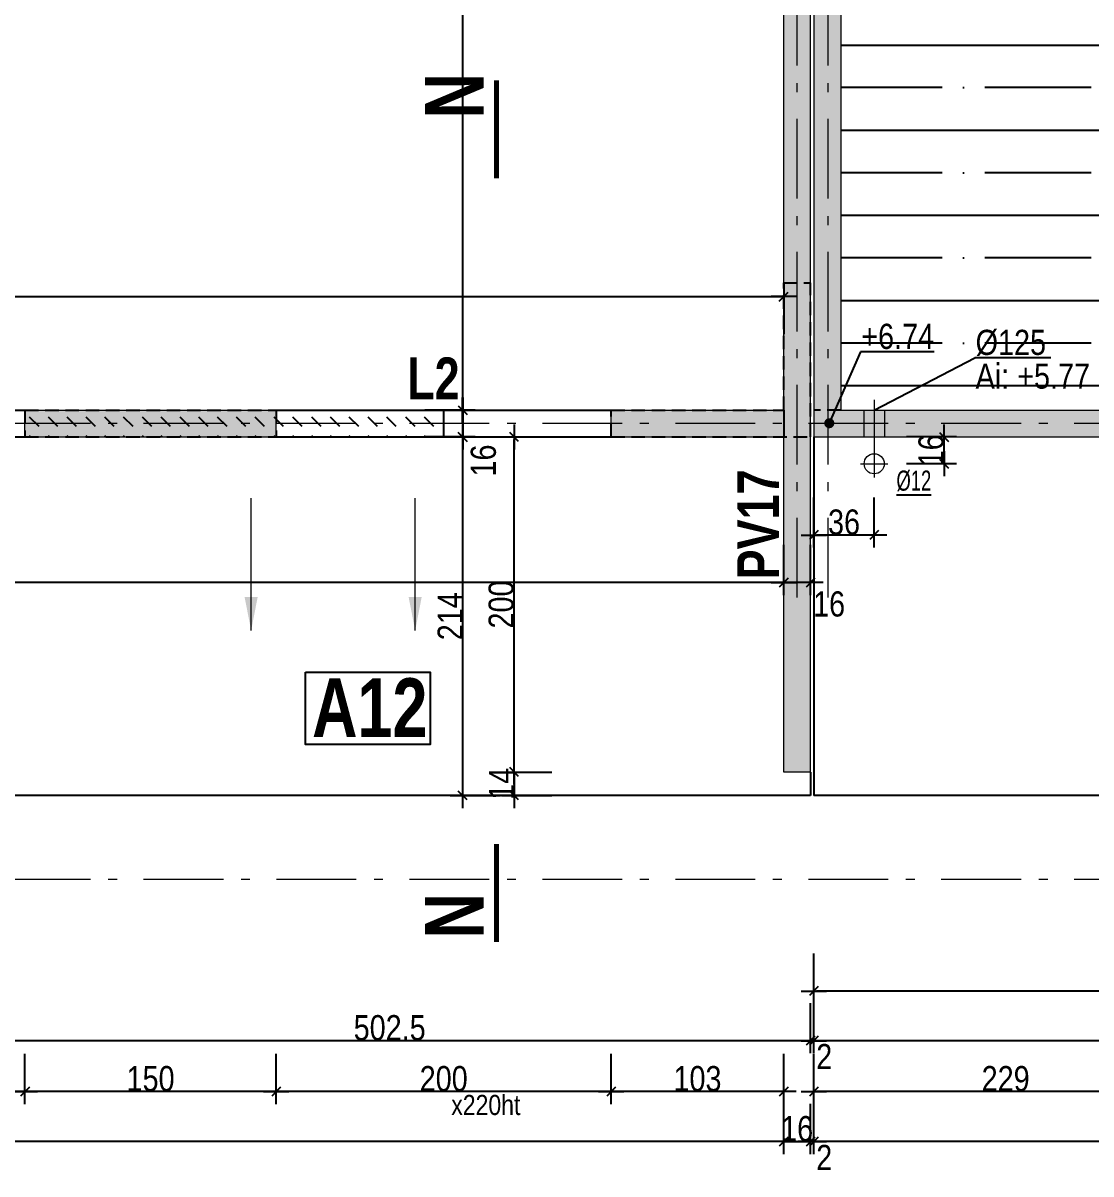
# Model space of a CAD drawing. Header units: centimetres. Extents: x -31 to 9059, y 2319 to 6519.
# Drawn here: x 5738 to 6375, y 3086 to 3772 of the extents above; entities that cross this region are included whole.
import ezdxf
from ezdxf.enums import TextEntityAlignment as Align

# ---------------------------------------------------------------- set-up
doc = ezdxf.new("R2010")
doc.units = ezdxf.units.CM
doc.header["$LTSCALE"] = 12.7
doc.header["$PDMODE"] = 1
doc.header["$PDSIZE"] = -2
doc.linetypes.add('CACHEX2', pattern=[19.05, 12.7, -6.35])
doc.linetypes.add('Style de ligne -6', pattern=[2.08328, 1.25, -0.41656, 0.13886, -0.27786])
for name, color, linetype in [('01_cote_gen', 4, 'Continuous'), ('01_linteaux', 2, 'Continuous'), ('01_murs_sup', 2, 'CACHEX2'), ('01_poch_murs', 253, 'Continuous'), ('01_poch_poteaux', 250, 'Continuous'), ('01_texte', 230, 'Continuous'), ('AA_COTES', 2, 'Continuous')]:
    doc.layers.add(name, color=color, linetype=linetype)
for name, color, linetype, lineweight in [('01_murs_coup', 5, 'Continuous', 60), ('01_résv', 32, 'Continuous', 9), ('B Général', 7, 'Continuous', 5)]:
    doc.layers.add(name, color=color, linetype=linetype, lineweight=lineweight)
doc.styles.add('ARIAL NA', font='ARIALN.TTF')
doc.styles.add('impact', font='impact.ttf')
doc.styles.add('STYLE2', font='ARIALN.TTF')
doc.dimstyles.new('JB50', dxfattribs={"dimscale": 0.1, "dimtxt": 150, "dimasz": 15, "dimexe": 0.1, "dimexo": 0.1, "dimgap": 0.09, "dimtad": 1, "dimdec": 1, "dimdsep": 46, "dimtxsty": 'STYLE2', "dimblk1": 'BOND_G', "dimblk2": 'BOND_D', "dimsah": 1, "dimcen": 1.5, "dimdle": 0.01, "dimse1": 1, "dimse2": 1, "dimclrd": 4, "dimclre": 2, "dimclrt": 6, "dimazin": 2, "dimtfac": 2.333333, "dimtdec": 1, "dimtix": 1, "dimtmove": 2, "dimatfit": 3, "dimldrblk": 'BOND_G', "dimfxl": 1, "dimtolj": 1, "dimtzin": 0, "dimarcsym": 0})
pattern_1 = [(135, (0, -3966.91), (-11.22532, 9e-16), [7.9375, -7.9375])]

# ---------------------------------------------------------------- blocks, each defined once
blk = doc.blocks.new('BOND_G')
at = {"layer": 'AA_COTES', "color": 0}
for p, q in [((0, -5), (0, 15)), ((5, 0), (-5, 0)), ((1.77, 1.77), (-1.77, -1.77))]:
    blk.add_line(p, q, dxfattribs=at)
blk = doc.blocks.new('BOND_D')
at = {"layer": 'AA_COTES', "color": 0}
for p, q in [((0, 5), (0, -15)), ((5, 0), (-5, 0)), ((-1.77, -1.77), (1.77, 1.77))]:
    blk.add_line(p, q, dxfattribs=at)
blk = doc.blocks.new('*D1125')
at = {"layer": '01_cote_gen', "color": 4, "lineweight": -2, "transparency": 16777216}
blk.add_line((7629.47, 3104.86), (6211.46, 3104.86), dxfattribs=at)
at = {"layer": 'Defpoints', "color": 0, "transparency": 16777216}
for p in [(6209.96, 3525.39), (7630.97, 3525.31), (6209.96, 3104.86)]:
    blk.add_point(p, dxfattribs=at)
at = {"layer": '01_cote_gen', "color": 4, "lineweight": -2, "transparency": 16777216, "xscale": 1.5, "yscale": 1.5, "zscale": 1.5, "rotation": 180}
blk.add_blockref('BOND_D', (6209.96, 3104.86), dxfattribs=at)
at = {"layer": '01_cote_gen', "color": 4, "lineweight": -2, "transparency": 16777216, "xscale": 1.5, "yscale": 1.5, "zscale": 1.5}
blk.add_blockref('BOND_G', (7630.97, 3104.86), dxfattribs=at)
at = {"layer": '01_cote_gen', "color": 6, "transparency": 16777216, "insert": (6920.89, 3112.4), "char_height": 15, "attachment_point": 5, "style": 'STYLE2'}
blk.add_mtext('\\A1;1421', dxfattribs=at)
blk = doc.blocks.new('*D1133')
at = {"layer": '01_cote_gen', "color": 4, "lineweight": -2, "transparency": 16777216}
blk.add_line((6437.46, 3134.7), (6211.46, 3134.7), dxfattribs=at)
at = {"layer": 'Defpoints', "color": 0, "transparency": 16777216}
for p in [(6209.96, 3525.39), (6438.96, 3525.39), (6209.96, 3134.7)]:
    blk.add_point(p, dxfattribs=at)
at = {"layer": '01_cote_gen', "color": 4, "lineweight": -2, "transparency": 16777216, "xscale": 1.5, "yscale": 1.5, "zscale": 1.5, "rotation": 180}
blk.add_blockref('BOND_D', (6209.96, 3134.7), dxfattribs=at)
at = {"layer": '01_cote_gen', "color": 4, "lineweight": -2, "transparency": 16777216, "xscale": 1.5, "yscale": 1.5, "zscale": 1.5}
blk.add_blockref('BOND_G', (6438.96, 3134.7), dxfattribs=at)
at = {"layer": '01_cote_gen', "color": 6, "transparency": 16777216, "insert": (6324.46, 3142.37), "char_height": 15, "attachment_point": 5, "style": 'STYLE2'}
blk.add_mtext('\\A1;229', dxfattribs=at)
blk = doc.blocks.new('*D1135')
at = {"layer": '01_cote_gen', "color": 4, "lineweight": -2, "transparency": 16777216}
blk.add_line((6190.46, 3134.7), (6090.46, 3134.7), dxfattribs=at)
at = {"layer": 'Defpoints', "color": 0, "transparency": 16777216}
for p in [(6088.96, 3533.39), (6191.96, 3525.39), (6088.96, 3134.7)]:
    blk.add_point(p, dxfattribs=at)
at = {"layer": '01_cote_gen', "color": 4, "lineweight": -2, "transparency": 16777216, "xscale": 1.5, "yscale": 1.5, "zscale": 1.5, "rotation": 180}
blk.add_blockref('BOND_D', (6088.96, 3134.7), dxfattribs=at)
at = {"layer": '01_cote_gen', "color": 4, "lineweight": -2, "transparency": 16777216, "xscale": 1.5, "yscale": 1.5, "zscale": 1.5}
blk.add_blockref('BOND_G', (6191.96, 3134.7), dxfattribs=at)
at = {"layer": '01_cote_gen', "color": 6, "transparency": 16777216, "insert": (6140.46, 3142.37), "char_height": 15, "attachment_point": 5, "style": 'STYLE2'}
blk.add_mtext('\\A1;103', dxfattribs=at)
blk = doc.blocks.new('*D1136')
at = {"layer": '01_cote_gen', "color": 4, "lineweight": -2, "transparency": 16777216}
for p, q in [((6190.46, 3104.86), (6188.96, 3104.86)), ((6191.96, 3104.86), (6207.96, 3104.86)), ((6209.46, 3104.86), (6210.96, 3104.86))]:
    blk.add_line(p, q, dxfattribs=at)
at = {"layer": 'Defpoints', "color": 0, "transparency": 16777216}
for p in [(6191.96, 3325.39), (6207.96, 3325.39), (6207.96, 3104.86)]:
    blk.add_point(p, dxfattribs=at)
at = {"layer": '01_cote_gen', "color": 4, "lineweight": -2, "transparency": 16777216, "xscale": 1.5, "yscale": 1.5, "zscale": 1.5}
blk.add_blockref('BOND_G', (6191.96, 3104.86), dxfattribs=at)
at = {"layer": '01_cote_gen', "color": 4, "lineweight": -2, "transparency": 16777216, "xscale": 1.5, "yscale": 1.5, "zscale": 1.5, "rotation": 180}
blk.add_blockref('BOND_D', (6207.96, 3104.86), dxfattribs=at)
at = {"layer": '01_cote_gen', "color": 6, "transparency": 16777216, "insert": (6199.96, 3112.53), "char_height": 15, "attachment_point": 5, "style": 'STYLE2'}
blk.add_mtext('\\A1;16', dxfattribs=at)
blk = doc.blocks.new('*D1137')
at = {"layer": '01_cote_gen', "color": 4, "lineweight": -2, "transparency": 16777216}
for p, q in [((6206.46, 3104.86), (6204.96, 3104.86)), ((6207.96, 3104.86), (6209.96, 3104.86)), ((6211.46, 3104.86), (6212.96, 3104.86))]:
    blk.add_line(p, q, dxfattribs=at)
at = {"layer": 'Defpoints', "color": 0, "transparency": 16777216}
for p in [(6209.96, 3104.86), (6207.96, 3101.26), (6209.96, 3101.26)]:
    blk.add_point(p, dxfattribs=at)
at = {"layer": '01_cote_gen', "color": 4, "lineweight": -2, "transparency": 16777216, "xscale": 1.5, "yscale": 1.5, "zscale": 1.5}
blk.add_blockref('BOND_G', (6207.96, 3104.86), dxfattribs=at)
at = {"layer": '01_cote_gen', "color": 4, "lineweight": -2, "transparency": 16777216, "xscale": 1.5, "yscale": 1.5, "zscale": 1.5, "rotation": 180}
blk.add_blockref('BOND_D', (6209.96, 3104.86), dxfattribs=at)
at = {"layer": '01_cote_gen', "color": 6, "transparency": 16777216, "insert": (6216.14, 3095.41), "char_height": 15, "attachment_point": 5, "style": 'STYLE2'}
blk.add_mtext('\\A1;2', dxfattribs=at)
blk = doc.blocks.new('*D1138')
at = {"layer": '01_cote_gen', "color": 4, "lineweight": -2, "transparency": 16777216}
blk.add_line((6087.46, 3134.7), (5890.46, 3134.7), dxfattribs=at)
at = {"layer": 'Defpoints', "color": 0, "transparency": 16777216}
for p in [(5888.96, 3525.39), (6088.96, 3525.39), (5888.96, 3134.7)]:
    blk.add_point(p, dxfattribs=at)
at = {"layer": '01_cote_gen', "color": 4, "lineweight": -2, "transparency": 16777216, "xscale": 1.5, "yscale": 1.5, "zscale": 1.5, "rotation": 180}
blk.add_blockref('BOND_D', (5888.96, 3134.7), dxfattribs=at)
at = {"layer": '01_cote_gen', "color": 4, "lineweight": -2, "transparency": 16777216, "xscale": 1.5, "yscale": 1.5, "zscale": 1.5}
blk.add_blockref('BOND_G', (6088.96, 3134.7), dxfattribs=at)
at = {"layer": '01_cote_gen', "color": 6, "transparency": 16777216, "insert": (5988.96, 3142.37), "char_height": 15, "attachment_point": 5, "style": 'STYLE2'}
blk.add_mtext('\\A1;200', dxfattribs=at)
blk = doc.blocks.new('*D1139')
at = {"layer": '01_cote_gen', "color": 4, "lineweight": -2, "transparency": 16777216}
blk.add_line((5887.46, 3134.7), (5740.46, 3134.7), dxfattribs=at)
at = {"layer": 'Defpoints', "color": 0, "transparency": 16777216}
for p in [(5738.96, 3525.39), (5888.96, 3525.39), (5738.96, 3134.7)]:
    blk.add_point(p, dxfattribs=at)
at = {"layer": '01_cote_gen', "color": 4, "lineweight": -2, "transparency": 16777216, "xscale": 1.5, "yscale": 1.5, "zscale": 1.5, "rotation": 180}
blk.add_blockref('BOND_D', (5738.96, 3134.7), dxfattribs=at)
at = {"layer": '01_cote_gen', "color": 4, "lineweight": -2, "transparency": 16777216, "xscale": 1.5, "yscale": 1.5, "zscale": 1.5}
blk.add_blockref('BOND_G', (5888.96, 3134.7), dxfattribs=at)
at = {"layer": '01_cote_gen', "color": 6, "transparency": 16777216, "insert": (5813.96, 3142.37), "char_height": 15, "attachment_point": 5, "style": 'STYLE2'}
blk.add_mtext('\\A1;150', dxfattribs=at)
blk = doc.blocks.new('*D1140')
at = {"layer": '01_cote_gen', "color": 4, "lineweight": -2, "transparency": 16777216}
blk.add_line((5737.46, 3134.7), (5640.46, 3134.7), dxfattribs=at)
at = {"layer": 'Defpoints', "color": 0, "transparency": 16777216}
for p in [(5638.96, 3525.39), (5738.96, 3525.39), (5638.96, 3134.7)]:
    blk.add_point(p, dxfattribs=at)
at = {"layer": '01_cote_gen', "color": 4, "lineweight": -2, "transparency": 16777216, "xscale": 1.5, "yscale": 1.5, "zscale": 1.5, "rotation": 180}
blk.add_blockref('BOND_D', (5638.96, 3134.7), dxfattribs=at)
at = {"layer": '01_cote_gen', "color": 4, "lineweight": -2, "transparency": 16777216, "xscale": 1.5, "yscale": 1.5, "zscale": 1.5}
blk.add_blockref('BOND_G', (5738.96, 3134.7), dxfattribs=at)
at = {"layer": '01_cote_gen', "color": 6, "transparency": 16777216, "insert": (5688.96, 3142.37), "char_height": 15, "attachment_point": 5, "style": 'STYLE2'}
blk.add_mtext('\\A1;100', dxfattribs=at)
blk = doc.blocks.new('*D1143')
at = {"layer": '01_cote_gen', "color": 4, "lineweight": -2, "transparency": 16777216}
blk.add_line((6190.46, 3104.86), (5133.46, 3104.86), dxfattribs=at)
at = {"layer": 'Defpoints', "color": 0, "transparency": 16777216}
for p in [(5131.96, 3157.2), (6191.96, 3157.2), (5131.96, 3104.86)]:
    blk.add_point(p, dxfattribs=at)
at = {"layer": '01_cote_gen', "color": 4, "lineweight": -2, "transparency": 16777216, "xscale": 1.5, "yscale": 1.5, "zscale": 1.5, "rotation": 180}
blk.add_blockref('BOND_D', (5131.96, 3104.86), dxfattribs=at)
at = {"layer": '01_cote_gen', "color": 4, "lineweight": -2, "transparency": 16777216, "xscale": 1.5, "yscale": 1.5, "zscale": 1.5}
blk.add_blockref('BOND_G', (6191.96, 3104.86), dxfattribs=at)
at = {"layer": '01_cote_gen', "color": 6, "transparency": 16777216, "insert": (5697.91, 3112.53), "char_height": 15, "attachment_point": 5, "style": 'STYLE2'}
blk.add_mtext('\\A1;1060', dxfattribs=at)
blk = doc.blocks.new('*D1182')
at = {"layer": '01_cote_gen', "color": 4, "lineweight": -2, "transparency": 16777216}
blk.add_line((5204.46, 3609.13), (6190.46, 3609.13), dxfattribs=at)
at = {"layer": 'Defpoints', "color": 0, "transparency": 16777216}
for p in [(5202.96, 3712.89), (6191.96, 3682.08), (6191.96, 3609.13)]:
    blk.add_point(p, dxfattribs=at)
at = {"layer": '01_cote_gen', "color": 4, "lineweight": -2, "transparency": 16777216, "xscale": 1.5, "yscale": 1.5, "zscale": 1.5, "rotation": 180}
blk.add_blockref('BOND_G', (5202.96, 3609.13), dxfattribs=at)
at = {"layer": '01_cote_gen', "color": 4, "lineweight": -2, "transparency": 16777216, "xscale": 1.5, "yscale": 1.5, "zscale": 1.5}
blk.add_blockref('BOND_D', (6191.96, 3609.13), dxfattribs=at)
at = {"layer": '01_cote_gen', "color": 6, "transparency": 16777216, "insert": (5671.61, 3616.8), "char_height": 15, "attachment_point": 5, "style": 'STYLE2'}
blk.add_mtext('\\A1;989', dxfattribs=at)
blk = doc.blocks.new('*D1244')
at = {"layer": '01_cote_gen', "color": 4, "lineweight": -2, "transparency": 16777216}
blk.add_line((6000.25, 4132.89), (6000.25, 3542.89), dxfattribs=at)
at = {"layer": 'Defpoints', "color": 0, "transparency": 16777216}
for p in [(6017.11, 4134.39), (5858.28, 3541.39), (6000.25, 3541.39)]:
    blk.add_point(p, dxfattribs=at)
at = {"layer": '01_cote_gen', "color": 4, "lineweight": -2, "transparency": 16777216, "xscale": 1.5, "yscale": 1.5, "zscale": 1.5}
for name, p, rotation in [('BOND_G', (6000.25, 4134.39), 90), ('BOND_D', (6000.25, 3541.39), 270)]:
    blk.add_blockref(name, p, dxfattribs=dict(at, rotation=rotation))
at = {"layer": '01_cote_gen', "color": 6, "transparency": 16777216, "insert": (5992.58, 3837.89), "char_height": 15, "attachment_point": 5, "rotation": 90, "style": 'STYLE2'}
blk.add_mtext('\\A1;593', dxfattribs=at)
blk = doc.blocks.new('*D1245')
at = {"layer": '01_cote_gen', "color": 4, "lineweight": -2, "transparency": 16777216}
blk.add_line((6000.33, 3539.89), (6000.33, 3526.89), dxfattribs=at)
at = {"layer": 'Defpoints', "color": 0, "transparency": 16777216}
for p in [(5858.28, 3541.39), (5858.28, 3525.39), (6000.33, 3525.39)]:
    blk.add_point(p, dxfattribs=at)
at = {"layer": '01_cote_gen', "color": 4, "lineweight": -2, "transparency": 16777216, "xscale": 1.5, "yscale": 1.5, "zscale": 1.5}
for name, p, rotation in [('BOND_G', (6000.33, 3541.39), 90), ('BOND_D', (6000.33, 3525.39), 270)]:
    blk.add_blockref(name, p, dxfattribs=dict(at, rotation=rotation))
at = {"layer": '01_cote_gen', "color": 6, "transparency": 16777216, "insert": (6012.71, 3511.31), "char_height": 15, "attachment_point": 5, "rotation": 90, "style": 'STYLE2'}
blk.add_mtext('\\A1;16', dxfattribs=at)
blk = doc.blocks.new('*D1259')
at = {"layer": '01_cote_gen', "color": 4, "lineweight": -2, "transparency": 16777216}
blk.add_line((6031.02, 3326.89), (6031.02, 3523.89), dxfattribs=at)
at = {"layer": 'Defpoints', "color": 0, "transparency": 16777216}
for p in [(6031.02, 3525.39), (6126.49, 3525.39), (6191.96, 3325.39)]:
    blk.add_point(p, dxfattribs=at)
at = {"layer": '01_cote_gen', "color": 4, "lineweight": -2, "transparency": 16777216, "xscale": 1.5, "yscale": 1.5, "zscale": 1.5}
for name, p, rotation in [('BOND_D', (6031.02, 3525.39), 90), ('BOND_G', (6031.02, 3325.39), 270)]:
    blk.add_blockref(name, p, dxfattribs=dict(at, rotation=rotation))
at = {"layer": '01_cote_gen', "color": 6, "transparency": 16777216, "insert": (6023.35, 3425.39), "char_height": 15, "attachment_point": 5, "rotation": 90, "style": 'STYLE2'}
blk.add_mtext('\\A1;200', dxfattribs=at)
blk = doc.blocks.new('*D1607')
at = {"layer": '01_cote_gen', "color": 4, "lineweight": -2, "transparency": 16777216}
blk.add_line((6244.46, 3466.82), (6211.46, 3466.82), dxfattribs=at)
at = {"layer": 'Defpoints', "color": 0, "transparency": 16777216}
for p in [(6209.96, 3472.74), (6245.96, 3472.74), (6209.96, 3466.82)]:
    blk.add_point(p, dxfattribs=at)
at = {"layer": '01_cote_gen', "color": 4, "lineweight": -2, "transparency": 16777216, "xscale": 1.5, "yscale": 1.5, "zscale": 1.5, "rotation": 180}
blk.add_blockref('BOND_D', (6209.96, 3466.82), dxfattribs=at)
at = {"layer": '01_cote_gen', "color": 4, "lineweight": -2, "transparency": 16777216, "xscale": 1.5, "yscale": 1.5, "zscale": 1.5}
blk.add_blockref('BOND_G', (6245.96, 3466.82), dxfattribs=at)
at = {"layer": '01_cote_gen', "color": 6, "transparency": 16777216, "insert": (6227.96, 3474.49), "char_height": 15, "attachment_point": 5, "style": 'STYLE2'}
blk.add_mtext('\\A1;36', dxfattribs=at)
blk = doc.blocks.new('*D1609')
at = {"layer": '01_cote_gen', "color": 4, "lineweight": -2, "transparency": 16777216}
blk.add_line((6206.46, 3165.09), (5706.96, 3165.09), dxfattribs=at)
at = {"layer": 'Defpoints', "color": 0, "transparency": 16777216}
for p in [(5705.46, 3279.39), (6207.96, 3221.94), (5705.46, 3165.09)]:
    blk.add_point(p, dxfattribs=at)
at = {"layer": '01_cote_gen', "color": 4, "lineweight": -2, "transparency": 16777216, "xscale": 1.5, "yscale": 1.5, "zscale": 1.5, "rotation": 180}
blk.add_blockref('BOND_D', (5705.46, 3165.09), dxfattribs=at)
at = {"layer": '01_cote_gen', "color": 4, "lineweight": -2, "transparency": 16777216, "xscale": 1.5, "yscale": 1.5, "zscale": 1.5}
blk.add_blockref('BOND_G', (6207.96, 3165.09), dxfattribs=at)
at = {"layer": '01_cote_gen', "color": 6, "transparency": 16777216, "insert": (5956.71, 3172.76), "char_height": 15, "attachment_point": 5, "style": 'STYLE2'}
blk.add_mtext('\\A1;502.5', dxfattribs=at)
blk = doc.blocks.new('*D1610')
at = {"layer": '01_cote_gen', "color": 4, "lineweight": -2, "transparency": 16777216}
blk.add_line((6681.46, 3165.09), (6211.46, 3165.09), dxfattribs=at)
at = {"layer": 'Defpoints', "color": 0, "transparency": 16777216}
for p in [(6682.96, 3258.43), (6209.96, 3221.94), (6209.96, 3165.09)]:
    blk.add_point(p, dxfattribs=at)
at = {"layer": '01_cote_gen', "color": 4, "lineweight": -2, "transparency": 16777216, "xscale": 1.5, "yscale": 1.5, "zscale": 1.5, "rotation": 180}
blk.add_blockref('BOND_D', (6209.96, 3165.09), dxfattribs=at)
at = {"layer": '01_cote_gen', "color": 4, "lineweight": -2, "transparency": 16777216, "xscale": 1.5, "yscale": 1.5, "zscale": 1.5}
blk.add_blockref('BOND_G', (6682.96, 3165.09), dxfattribs=at)
at = {"layer": '01_cote_gen', "color": 6, "transparency": 16777216, "insert": (6446.46, 3172.76), "char_height": 15, "attachment_point": 5, "style": 'STYLE2'}
blk.add_mtext('\\A1;473', dxfattribs=at)
blk = doc.blocks.new('*D1615')
at = {"layer": '01_cote_gen', "color": 4, "lineweight": -2, "transparency": 16777216}
for p, q in [((6287.66, 3526.89), (6287.66, 3528.39)), ((6287.66, 3509.39), (6287.66, 3525.39)), ((6287.66, 3507.89), (6287.66, 3506.39))]:
    blk.add_line(p, q, dxfattribs=at)
at = {"layer": 'Defpoints', "color": 0, "transparency": 16777216}
for p in [(6269.01, 3525.39), (6287.66, 3525.39), (6254.11, 3509.39)]:
    blk.add_point(p, dxfattribs=at)
at = {"layer": '01_cote_gen', "color": 4, "lineweight": -2, "transparency": 16777216, "xscale": 1.5, "yscale": 1.5, "zscale": 1.5}
for name, p, rotation in [('BOND_D', (6287.66, 3525.39), 270), ('BOND_G', (6287.66, 3509.39), 90)]:
    blk.add_blockref(name, p, dxfattribs=dict(at, rotation=rotation))
at = {"layer": '01_cote_gen', "color": 6, "transparency": 16777216, "insert": (6279.99, 3517.39), "char_height": 15, "attachment_point": 5, "rotation": 90, "style": 'STYLE2'}
blk.add_mtext('\\A1;16', dxfattribs=at)
blk = doc.blocks.new('*D1620')
at = {"layer": '01_cote_gen', "color": 4, "lineweight": -2, "transparency": 16777216}
for p, q in [((6206.46, 3165.09), (6204.96, 3165.09)), ((6207.96, 3165.09), (6209.96, 3165.09)), ((6211.46, 3165.09), (6212.96, 3165.09))]:
    blk.add_line(p, q, dxfattribs=at)
at = {"layer": 'Defpoints', "color": 0, "transparency": 16777216}
for p in [(6207.96, 3161.49), (6209.96, 3165.09), (6209.96, 3161.49)]:
    blk.add_point(p, dxfattribs=at)
at = {"layer": '01_cote_gen', "color": 4, "lineweight": -2, "transparency": 16777216, "xscale": 1.5, "yscale": 1.5, "zscale": 1.5}
blk.add_blockref('BOND_G', (6207.96, 3165.09), dxfattribs=at)
at = {"layer": '01_cote_gen', "color": 4, "lineweight": -2, "transparency": 16777216, "xscale": 1.5, "yscale": 1.5, "zscale": 1.5, "rotation": 180}
blk.add_blockref('BOND_D', (6209.96, 3165.09), dxfattribs=at)
at = {"layer": '01_cote_gen', "color": 6, "transparency": 16777216, "insert": (6216.14, 3155.64), "char_height": 15, "attachment_point": 5, "style": 'STYLE2'}
blk.add_mtext('\\A1;2', dxfattribs=at)
blk = doc.blocks.new('*D1630')
at = {"layer": '01_cote_gen', "color": 4, "lineweight": -2, "transparency": 16777216}
blk.add_line((6000.33, 3312.89), (6000.33, 3523.89), dxfattribs=at)
at = {"layer": 'Defpoints', "color": 0, "transparency": 16777216}
for p in [(6000.33, 3525.39), (6007.09, 3525.39), (6011.1, 3311.39)]:
    blk.add_point(p, dxfattribs=at)
at = {"layer": '01_cote_gen', "color": 4, "lineweight": -2, "transparency": 16777216, "xscale": 1.5, "yscale": 1.5, "zscale": 1.5}
for name, p, rotation in [('BOND_D', (6000.33, 3525.39), 90), ('BOND_G', (6000.33, 3311.39), 270)]:
    blk.add_blockref(name, p, dxfattribs=dict(at, rotation=rotation))
at = {"layer": '01_cote_gen', "color": 6, "transparency": 16777216, "insert": (5992.79, 3418.39), "char_height": 15, "attachment_point": 5, "rotation": 90, "style": 'STYLE2'}
blk.add_mtext('\\A1;214', dxfattribs=at)
blk = doc.blocks.new('*D1631')
at = {"layer": '01_cote_gen', "color": 4, "lineweight": -2, "transparency": 16777216}
for p, q in [((6031.02, 3326.89), (6031.02, 3328.39)), ((6031.02, 3325.39), (6031.02, 3311.39)), ((6031.02, 3309.89), (6031.02, 3308.39))]:
    blk.add_line(p, q, dxfattribs=at)
at = {"layer": 'Defpoints', "color": 0, "transparency": 16777216}
for p in [(6035.99, 3325.39), (6031.02, 3311.39), (6035.99, 3311.39)]:
    blk.add_point(p, dxfattribs=at)
at = {"layer": '01_cote_gen', "color": 4, "lineweight": -2, "transparency": 16777216, "xscale": 1.5, "yscale": 1.5, "zscale": 1.5}
for name, p, rotation in [('BOND_G', (6031.02, 3325.39), 270), ('BOND_D', (6031.02, 3311.39), 90)]:
    blk.add_blockref(name, p, dxfattribs=dict(at, rotation=rotation))
at = {"layer": '01_cote_gen', "color": 6, "transparency": 16777216, "insert": (6023.48, 3318.39), "char_height": 15, "attachment_point": 5, "rotation": 90, "style": 'STYLE2'}
blk.add_mtext('\\A1;14', dxfattribs=at)
blk = doc.blocks.new('*D1806')
at = {"layer": '01_cote_gen', "color": 4, "lineweight": -2, "transparency": 16777216}
blk.add_line((6206.46, 3438.45), (6193.46, 3438.45), dxfattribs=at)
at = {"layer": 'Defpoints', "color": 0, "transparency": 16777216}
for p in [(6191.96, 3453), (6207.96, 3453), (6191.96, 3438.45)]:
    blk.add_point(p, dxfattribs=at)
at = {"layer": '01_cote_gen', "color": 4, "lineweight": -2, "transparency": 16777216, "xscale": 1.5, "yscale": 1.5, "zscale": 1.5, "rotation": 180}
blk.add_blockref('BOND_D', (6191.96, 3438.45), dxfattribs=at)
at = {"layer": '01_cote_gen', "color": 4, "lineweight": -2, "transparency": 16777216, "xscale": 1.5, "yscale": 1.5, "zscale": 1.5}
blk.add_blockref('BOND_G', (6207.96, 3438.45), dxfattribs=at)
at = {"layer": '01_cote_gen', "color": 6, "transparency": 16777216, "insert": (6219.04, 3425.62), "char_height": 15, "attachment_point": 5, "style": 'STYLE2'}
blk.add_mtext('\\A1;16', dxfattribs=at)
blk = doc.blocks.new('*D1807')
at = {"layer": '01_cote_gen', "color": 4, "lineweight": -2, "transparency": 16777216}
blk.add_line((6190.46, 3438.45), (5202.46, 3438.45), dxfattribs=at)
at = {"layer": 'Defpoints', "color": 0, "transparency": 16777216}
for p in [(6191.96, 3483.09), (5200.96, 3471.21), (5200.96, 3438.45)]:
    blk.add_point(p, dxfattribs=at)
at = {"layer": '01_cote_gen', "color": 4, "lineweight": -2, "transparency": 16777216, "xscale": 1.5, "yscale": 1.5, "zscale": 1.5, "rotation": 180}
blk.add_blockref('BOND_D', (5200.96, 3438.45), dxfattribs=at)
at = {"layer": '01_cote_gen', "color": 4, "lineweight": -2, "transparency": 16777216, "xscale": 1.5, "yscale": 1.5, "zscale": 1.5}
blk.add_blockref('BOND_G', (6191.96, 3438.45), dxfattribs=at)
at = {"layer": '01_cote_gen', "color": 6, "transparency": 16777216, "insert": (5683.58, 3447.1), "char_height": 15, "attachment_point": 5, "style": 'STYLE2'}
blk.add_mtext('\\A1;991', dxfattribs=at)
blk = doc.blocks.new('*D1995')
at = {"layer": '01_cote_gen', "color": 4, "lineweight": -2, "transparency": 16777216}
blk.add_line((6737.49, 3194.72), (6211.46, 3194.72), dxfattribs=at)
at = {"layer": 'Defpoints', "color": 0, "transparency": 16777216}
for p in [(6738.99, 3533.39), (6209.96, 3525.39), (6209.96, 3194.72)]:
    blk.add_point(p, dxfattribs=at)
at = {"layer": '01_cote_gen', "color": 4, "lineweight": -2, "transparency": 16777216, "xscale": 1.5, "yscale": 1.5, "zscale": 1.5, "rotation": 180}
blk.add_blockref('BOND_D', (6209.96, 3194.72), dxfattribs=at)
at = {"layer": '01_cote_gen', "color": 4, "lineweight": -2, "transparency": 16777216, "xscale": 1.5, "yscale": 1.5, "zscale": 1.5}
blk.add_blockref('BOND_G', (6738.99, 3194.72), dxfattribs=at)
at = {"layer": '01_cote_gen', "color": 6, "transparency": 16777216, "insert": (6474.47, 3202.38), "char_height": 15, "attachment_point": 5, "style": 'STYLE2'}
blk.add_mtext('\\A1;529', dxfattribs=at)

msp = doc.modelspace()

# ---------------------------------------------------------------- hatches: boundary and pattern name
at = {"layer": '01_linteaux'}
h = msp.add_hatch(dxfattribs=at)
h.set_pattern_fill('DASH', color=256, scale=2.5, angle=135)
h.set_pattern_definition(pattern_1)
h.paths.add_polyline_path([(6207.96, 3617.39), (6191.96, 3617.39), (6191.96, 3541.39), (6088.96, 3541.39), (6088.96, 3525.39), (6207.96, 3525.39)])
h.paths.add_polyline_path([(5638.96, 3541.39), (5508.96, 3541.39), (5508.96, 3525.39), (5638.96, 3525.39)])
h.paths.add_polyline_path([(5408.96, 3541.39), (5202.96, 3541.39), (5202.96, 3884.39), (4829.96, 3884.39), (4829.96, 4134.39), (5431.96, 4134.39), (5431.96, 4152.39), (4336.96, 4152.39), (4336.96, 3872.39), (4354.96, 3872.39), (4354.96, 4134.39), (4811.96, 4134.39), (4811.96, 3866.39), (5184.96, 3866.39), (5184.96, 3541.39), (5121.96, 3541.39), (5121.96, 3525.39), (5184.96, 3525.39), (5184.96, 3525.39), (5200.96, 3525.39), (5200.96, 3525.39), (5408.96, 3525.39)])
h = msp.add_hatch(dxfattribs=at)
h.set_pattern_fill('DASH', color=256, scale=2.5, angle=135)
h.set_pattern_definition(pattern_1)
h.paths.add_polyline_path([(5988.96, 3541.39), (5738.96, 3541.39), (5738.96, 3525.39), (5988.96, 3525.39)])
at = {"layer": '01_poch_murs'}
h = msp.add_hatch(dxfattribs=at)
h.set_pattern_fill('ANSI35', color=256, scale=8, angle=135)
h.paths.add_polyline_path([(6750.96, 4282.39), (6692.96, 4282.39), (6590.96, 4282.39), (6218.52, 4282.39), (6218.52, 4152.39), (6590.96, 4152.39), (6692.96, 4152.39), (6750.96, 4152.39)])
h.paths.add_polyline_path([(6686.96, 4390.39, 0.414214), (6596.96, 4300.39), (6686.96, 4300.39)])
h.paths.add_polyline_path([(6686.96, 4134.39), (6596.96, 4134.39, 0.414214), (6686.96, 4044.39)], flags=17)
h.paths.add_polyline_path([(6750.96, 4134.39), (6692.96, 4134.39), (6686.96, 4134.39), (6686.96, 4044.39, -0.414214), (6596.96, 4134.39), (6590.96, 4134.39), (6267.89, 4134.39), (6267.89, 4043.29), (6225.96, 4043.29), (6225.96, 3541.39), (6438.96, 3541.39), (6538.96, 3541.39), (6738.99, 3541.39), (6750.96, 3541.39)])
h.paths.add_polyline_path([(6265.86, 4123.35), (6265.86, 4043.29), (6267.89, 4043.29), (6267.89, 4134.39), (6225.96, 4134.39), (6225.96, 4123.35)])
h = msp.add_hatch(color=256, dxfattribs=at)
h.dxf.hatch_style = 1
h.paths.add_polyline_path([(6750.96, 4300.39), (6692.96, 4300.39), (6692.96, 4282.39), (6750.96, 4282.39)])
h.paths.add_polyline_path([(6766.96, 4300.39), (6750.96, 4300.39), (6750.96, 4282.39), (6766.96, 4282.39)])
h.paths.add_polyline_path([(6805.96, 4300.39), (6766.96, 4300.39), (6766.96, 4282.39), (6787.96, 4282.39), (6787.96, 4226.36), (6805.96, 4226.36)])
h.paths.add_polyline_path([(6805.96, 4208.36), (6787.96, 4208.36), (6787.96, 4152.39), (6766.96, 4152.39), (6766.96, 4134.39), (6805.96, 4134.39)])
h.paths.add_polyline_path([(6766.96, 4152.39), (6750.96, 4152.39), (6750.96, 4134.39), (6766.96, 4134.39)])
h.paths.add_polyline_path([(6750.96, 4152.39), (6692.96, 4152.39), (6692.96, 4134.39), (6750.96, 4134.39)])
h.paths.add_polyline_path([(6590.96, 4152.39), (6209.96, 4152.39), (6209.96, 3541.39), (6225.96, 3541.39), (6225.96, 4134.39), (6590.96, 4134.39)])
h.paths.add_polyline_path([(6223.69, 4042.33), (6265.54, 4042.33), (6265.54, 4063.44), (6223.69, 4063.44)], flags=24)
h = msp.add_hatch(color=256, dxfattribs=at)
h.dxf.hatch_style = 1
h.paths.add_polyline_path([(6207.96, 4152.39), (5535.56, 4152.39), (5535.56, 4134.39), (6191.96, 4134.39), (6191.96, 3917.39), (6207.96, 3917.39)])
h.paths.add_polyline_path([(6207.96, 3917.39), (6191.96, 3917.39), (6191.96, 3725.46), (6207.96, 3725.46)])
h = msp.add_hatch(color=256, dxfattribs=at)
h.dxf.hatch_style = 1
h.paths.add_polyline_path([(5638.96, 3541.39), (5508.96, 3541.39), (5508.96, 3525.39), (5638.96, 3525.39)])
h.paths.add_polyline_path([(5888.96, 3541.39), (5738.96, 3541.39), (5738.96, 3525.39), (5888.96, 3525.39)])
h = msp.add_hatch(color=256, dxfattribs=at)
h.dxf.hatch_style = 1
h.paths.add_polyline_path([(7034.98, 3541.39), (6838.99, 3541.39), (6838.99, 3525.39), (7034.98, 3525.39)])
h.paths.add_polyline_path([(6738.99, 3541.39), (6538.96, 3541.39), (6538.96, 3525.39), (6738.99, 3525.39)])
h.paths.add_polyline_path([(6438.96, 3541.39), (6225.96, 3541.39), (6209.96, 3541.39), (6209.96, 3525.39), (6438.96, 3525.39)])
h.paths.add_polyline_path([(6191.96, 3541.39), (6088.96, 3541.39), (6088.96, 3525.39), (6191.96, 3525.39)])
at = {"layer": '01_poch_poteaux'}
h = msp.add_hatch(color=256, dxfattribs=at)
h.dxf.hatch_style = 1
h.paths.add_polyline_path([(6207.96, 3725.39), (6191.96, 3725.39), (6191.96, 3617.39), (6207.96, 3617.39)])
h.paths.add_polyline_path([(6207.96, 3617.39), (6191.96, 3617.39), (6191.96, 3541.39), (6191.96, 3525.39), (6207.96, 3525.39)])
h.paths.add_polyline_path([(6207.96, 3525.39), (6191.96, 3525.39), (6191.96, 3325.39), (6207.96, 3325.39)])

# ---------------------------------------------------------------- linework, layer by layer
at = {"layer": '01_linteaux'}
for p, q in [((5638.96, 3541.39), (5738.96, 3541.39)), ((5888.96, 3541.39), (6088.96, 3541.39)), ((5988.96, 3525.39), (5988.96, 3541.39)), ((5638.96, 3525.39), (5738.96, 3525.39)), ((5888.96, 3525.39), (6088.96, 3525.39)), ((6209.96, 3525.39), (6209.96, 3311.39)), ((6207.96, 3325.39), (6207.96, 3311.39)), ((6191.96, 3311.39), (5132.96, 3311.39)), ((6207.96, 3311.39), (5705.46, 3311.39)), ((7630.96, 3311.39), (6209.96, 3311.39))]:
    msp.add_line(p, q, dxfattribs=at)
at = {"layer": '01_linteaux', "lineweight": 0}
msp.add_line((6237.81, 3509.39), (6254.11, 3509.39), dxfattribs=at)
at = {"layer": '01_linteaux', "color": 230, "lineweight": 0}
for p, q in [((5874, 3409.91), (5874, 3488.77)), ((5971.92, 3409.91), (5971.92, 3488.77))]:
    msp.add_line(p, q, dxfattribs=at)
at = {"layer": '01_linteaux', "lineweight": 0}
msp.add_circle((6245.96, 3509.39), 6, dxfattribs=at)
at = {"layer": '01_linteaux', "color": 230, "lineweight": 0}
for points in [[(5874, 3409.91), (5870.1, 3429.82), (5874, 3429.82)], [(5874, 3409.91), (5877.9, 3429.82), (5874, 3429.82)], [(5971.92, 3409.91), (5968.02, 3429.82), (5971.92, 3429.82)], [(5971.92, 3409.91), (5975.82, 3429.82), (5971.92, 3429.82)]]:
    msp.add_solid(points, dxfattribs=at)
at = {"layer": '01_murs_coup', "linetype": 'Continuous', "lineweight": 18}
for p, q in [((6207.96, 3325.39), (6207.96, 4152.39)), ((6209.96, 4152.39), (6209.96, 3525.39)), ((6191.96, 3541.39), (6191.96, 4134.39)), ((6225.96, 4134.39), (6225.96, 3541.39)), ((5738.96, 3541.39), (5888.96, 3541.39)), ((5738.96, 3525.39), (5738.96, 3541.39)), ((5888.96, 3525.39), (5888.96, 3541.39)), ((6088.96, 3541.39), (6191.96, 3541.39)), ((6088.96, 3525.39), (6088.96, 3541.39)), ((6225.96, 3541.39), (6438.96, 3541.39)), ((5738.96, 3525.39), (5888.96, 3525.39)), ((6088.96, 3525.39), (6191.96, 3525.39)), ((6191.96, 3325.39), (6191.96, 3525.39)), ((6209.96, 3525.39), (6438.96, 3525.39)), ((6207.96, 3325.39), (6191.96, 3325.39))]:
    msp.add_line(p, q, dxfattribs=at)
at = {"layer": '01_murs_sup', "ltscale": 0.05}
for p, q in [((6191.96, 3541.39), (6191.96, 3617.39)), ((6191.96, 3617.39), (6207.96, 3617.39)), ((6207.96, 3525.39), (6207.96, 3617.39)), ((5738.96, 3541.39), (5888.96, 3541.39)), ((5738.96, 3541.39), (5738.96, 3525.39)), ((5888.96, 3541.39), (5888.96, 3525.39)), ((6088.96, 3541.39), (6191.96, 3541.39)), ((6088.96, 3525.39), (6088.96, 3541.39)), ((6225.96, 3541.39), (6209.96, 3541.39)), ((5738.96, 3525.39), (5888.96, 3525.39)), ((6088.96, 3525.39), (6207.96, 3525.39))]:
    msp.add_line(p, q, dxfattribs=at)
at = {"layer": '01_poch_poteaux'}
msp.add_line((6191.96, 3541.39), (6191.96, 3525.39), dxfattribs=at)
at = {"layer": '01_résv'}
msp.add_line((6245.96, 3547.61), (6245.96, 3501.23), dxfattribs=at)
at = {"layer": '01_résv', "lineweight": 0}
for p, q in [((6239.71, 3541.31), (6239.71, 3525.31)), ((6252.21, 3541.3), (6252.21, 3525.31))]:
    msp.add_line(p, q, dxfattribs=at)
at = {"layer": '01_résv'}
msp.add_solid([(6239.71, 3541.31), (6239.71, 3525.31), (6252.21, 3525.31), (6252.21, 3541.3)], dxfattribs=at)
at = {"layer": '01_texte'}
for p, q in [((6237.87, 3576.21), (6219.16, 3533.59)), ((6281.75, 3576.21), (6237.87, 3576.21)), ((6245.96, 3541.39), (6306.14, 3572.63)), ((6351.43, 3572.63), (6306.14, 3572.63))]:
    msp.add_line(p, q, dxfattribs=at)
at = {"layer": '01_texte', "const_width": 3}
for points in [[(6020.48, 3738.24), (6020.48, 3679.74)], [(6020.48, 3282.46), (6020.48, 3223.96)]]:
    msp.add_lwpolyline(points, dxfattribs=at)
msp.add_lwpolyline([(6217.66, 3533.59, 1), (6220.66, 3533.59, 1)], format="xyb", close=True, dxfattribs=at)
at = {"layer": '01_texte'}
msp.add_lwpolyline([(5906.52, 3385.08), (5980.93, 3385.08), (5980.93, 3341.84), (5906.52, 3341.84)], close=True, dxfattribs=at)
at = {"layer": 'B Général', "color": 1, "linetype": 'Style de ligne -6', "lineweight": 13, "ltscale": 3, "true_color": 0xff0000}
for p, q in [((6200.04, 3429.56), (6200.01, 5506.83)), ((6218.53, 3429.56), (6218.5, 5506.83)), ((7762.37, 3533.31), (2882.51, 3533.31)), ((7762.37, 3261.31), (2882.51, 3261.31))]:
    msp.add_line(p, q, dxfattribs=at)

# ---------------------------------------------------------------- texts
at = {"layer": '01_texte', "style": 'impact'}
for s, height, p in [('N', 35, (6023.33, 3728.99)), ('PV17', 25, (6196.69, 3473.18)), ('N', 35, (6023.33, 3239.66))]:
    msp.add_text(s, height=height, rotation=90, dxfattribs=at).set_placement(p, align=Align.BOTTOM_CENTER)
at = {"layer": '01_texte', "style": 'ARIAL NA'}
for s, height, p in [('+6.74', 15, (6238.26, 3577.9)), ('%%C125', 15, (6306.52, 3574.32)), ('Ai: +5.77', 15, (6306.52, 3554.21)), ('x220ht', 12, (5993.48, 3120.75))]:
    msp.add_text(s, height=height, dxfattribs=at).set_placement(p)
at = {"layer": '01_texte', "style": 'impact'}
msp.add_text('L2', height=25, dxfattribs=at).set_placement((5982.81, 3540.3), align=Align.BOTTOM_CENTER)
at = {"layer": '01_texte', "style": 'STYLE2', "width": 0.8}
msp.add_text('%%U%%C12', height=12, dxfattribs=at).set_placement((6259.26, 3493.33))
at = {"layer": '01_texte', "style": 'impact'}
msp.add_text('A12', height=35, dxfattribs=at).set_placement((5944.82, 3363.84), align=Align.MIDDLE_CENTER)

# ---------------------------------------------------------------- dimensions: what is measured, and where the dimension line sits
at = {"layer": '01_cote_gen'}
for base, p1, p2, picture, middle in [((6000.25, 3541.39), (6017.11, 4134.39), (5858.28, 3541.39), '*D1244', (5992.58, 3837.89)), ((6000.33, 3525.39), (6011.1, 3311.39), (6007.09, 3525.39), '*D1630', (5992.79, 3418.39)), ((6031.02, 3525.39), (6191.96, 3325.39), (6126.49, 3525.39), '*D1259', (6023.35, 3425.39)), ((6287.66, 3525.39), (6254.11, 3509.39), (6269.01, 3525.39), '*D1615', (6279.99, 3517.39)), ((6031.02, 3311.39), (6035.99, 3325.39), (6035.99, 3311.39), '*D1631', (6023.48, 3318.39))]:
    dim = msp.add_linear_dim(base=base, p1=p1, p2=p2, angle=90, dimstyle='JB50', dxfattribs=at)
    dim.commit()
    dim.dimension.update_dxf_attribs({"geometry": picture, "text_midpoint": middle})
for base, p1, p2, picture, middle in [((6191.96, 3609.13), (5202.96, 3712.89), (6191.96, 3682.08), '*D1182', (5671.61, 3616.8)), ((6209.96, 3104.86), (7630.97, 3525.31), (6209.96, 3525.39), '*D1125', (6920.89, 3112.4)), ((5200.96, 3438.45), (6191.96, 3483.09), (5200.96, 3471.21), '*D1807', (5683.58, 3447.1)), ((6191.96, 3438.45), (6207.96, 3453), (6191.96, 3453), '*D1806', (6219.04, 3425.62)), ((6209.96, 3165.09), (6207.96, 3161.49), (6209.96, 3161.49), '*D1620', (6216.14, 3155.64)), ((5131.96, 3104.86), (6191.96, 3157.2), (5131.96, 3157.2), '*D1143', (5697.91, 3112.53)), ((6209.96, 3104.86), (6207.96, 3101.26), (6209.96, 3101.26), '*D1137', (6216.14, 3095.41))]:
    dim = msp.add_linear_dim(base=base, p1=p1, p2=p2, dimstyle='JB50', dxfattribs=at)
    dim.commit()
    dim.dimension.update_dxf_attribs({"geometry": picture, "text_midpoint": middle, "dimtype": 160})
dim = msp.add_linear_dim(base=(6000.33, 3525.39), p1=(5858.28, 3541.39), p2=(5858.28, 3525.39), angle=90, dimstyle='JB50', dxfattribs=at)
dim.commit()
dim.dimension.update_dxf_attribs({"geometry": '*D1245', "text_midpoint": (6012.71, 3511.31), "dimtype": 160})
for base, p1, p2, picture, middle in [((6088.96, 3134.7), (6191.96, 3525.39), (6088.96, 3533.39), '*D1135', (6140.46, 3142.37)), ((6209.96, 3194.72), (6738.99, 3533.39), (6209.96, 3525.39), '*D1995', (6474.47, 3202.38)), ((5638.96, 3134.7), (5738.96, 3525.39), (5638.96, 3525.39), '*D1140', (5688.96, 3142.37)), ((5738.96, 3134.7), (5888.96, 3525.39), (5738.96, 3525.39), '*D1139', (5813.96, 3142.37)), ((5888.96, 3134.7), (6088.96, 3525.39), (5888.96, 3525.39), '*D1138', (5988.96, 3142.37)), ((6209.96, 3134.7), (6438.96, 3525.39), (6209.96, 3525.39), '*D1133', (6324.46, 3142.37)), ((6209.96, 3466.82), (6245.96, 3472.74), (6209.96, 3472.74), '*D1607', (6227.96, 3474.49)), ((6207.96, 3104.86), (6191.96, 3325.39), (6207.96, 3325.39), '*D1136', (6199.96, 3112.53)), ((5705.46, 3165.09), (6207.96, 3221.94), (5705.46, 3279.39), '*D1609', (5956.71, 3172.76)), ((6209.96, 3165.09), (6682.96, 3258.43), (6209.96, 3221.94), '*D1610', (6446.46, 3172.76))]:
    dim = msp.add_linear_dim(base=base, p1=p1, p2=p2, dimstyle='JB50', dxfattribs=at)
    dim.commit()
    dim.dimension.update_dxf_attribs({"geometry": picture, "text_midpoint": middle})

doc.saveas('drawing.dxf')
